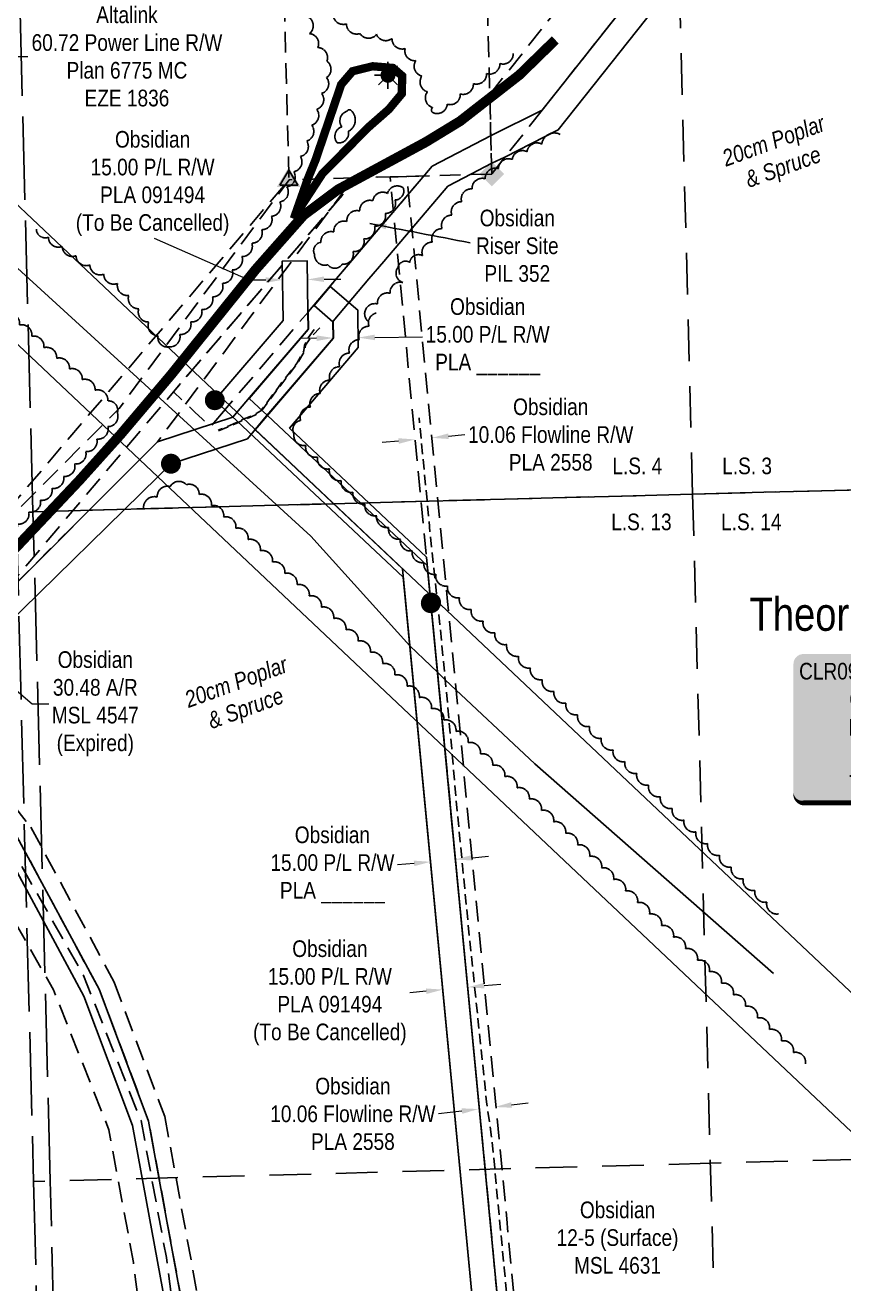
# Model space of a CAD drawing. Extents: x 624140 to 630060, y 5837784 to 5842470.
# Drawn here: x 625895 to 626387, y 5838281 to 5839037 of the extents above; entities that cross this region are included whole.
import ezdxf
from ezdxf.enums import TextEntityAlignment as Align

# ---------------------------------------------------------------- set-up
doc = ezdxf.new("R2010")
doc.units = 0
doc.header["$LTSCALE"] = 5
doc.header["$PDSIZE"] = 0.5
for name, pattern in [('0', [1, 1, 0]), ('foc-ACCESSROAD', [3.75, 2.5, -1.25]), ('foc-FLOWLINE', [3.75, 2.5, -1.25]), ('foc-LSD', [8, 5, -3]), ('foc-UNSURVEYED', [12.5, 10, -2.5]), ('UG_PIPE', [1.875, 1.25, -0.625])]:
    doc.linetypes.add(name, pattern=pattern)
doc.layers.get('Defpoints').update_dxf_attribs({"color": 9})
for name, color, linetype in [('AS-PIPE-UG', 44, 'UG_PIPE'), ('AS-POWER', 104, 'foc-POWER'), ('AS-ROADS', 254, 'Continuous'), ('AS-SURFACE IMPACT', 7, 'Continuous'), ('C-AR', 13, 'foc-ACCESSROAD'), ('C-RW', 13, 'Continuous'), ('C-SYMBOL', 7, 'Continuous'), ('C-WS', 13, 'foc-ACCESSROAD'), ('C-WS-S', 13, 'Continuous'), ('F-EZE', 190, 'foc-FLOWLINE'), ('F-RW', 190, 'Continuous'), ('L-MON', 1, 'Continuous'), ('L-SECTION-LSD', 7, 'foc-LSD'), ('L-USEC', 7, 'foc-UNSURVEYED'), ('T-BUSH', 110, '0'), ('T-BUSH-T', 110, 'Continuous')]:
    doc.layers.add(name, color=color, linetype=linetype)
for name, color, linetype, lineweight in [('C-AR-T', 13, 'Continuous', 9), ('C-FLOWLINE-T', 13, 'Continuous', 9), ('C-RW-T', 13, 'Continuous', 9), ('C-WS-T', 13, 'Continuous', 9), ('F-RW-T', 190, 'Continuous', 9)]:
    doc.layers.add(name, color=color, linetype=linetype, lineweight=lineweight)
doc.styles.add('100L', font='ARIALN.TTF', dxfattribs={"height": 11})
doc.styles.add('175L', font='ARIALN.TTF', dxfattribs={"height": 20})
doc.styles.add('80', font='ARIALN.TTF', dxfattribs={"height": 10})
doc.styles.add('80CG', font='ARIALN.TTF', dxfattribs={"height": 10})
doc.styles.add('80LS', font='ARIALNI.TTF', dxfattribs={"height": 10})
doc.styles.add('foc-LtypeFont', font='ARIALN.TTF', dxfattribs={"height": 7.35})
doc.linetypes.add('foc-POWER', pattern='A,6,-1,["P",foc-LtypeFont,S=0.2,R=0,X=-0.625,Y=-0.75],-1.24,4', length=12.24)
doc.dimstyles.new('Compass 5 000', dxfattribs={"dimscale": 5, "dimtxt": 9, "dimasz": 2, "dimexe": 0.2, "dimexo": 0.0625, "dimgap": 0.5, "dimtad": 0, "dimtih": 1, "dimtoh": 1, "dimzin": 0, "dimdsep": 46, "dimtxsty": '80CG', "dimcen": 0.1, "dimse1": 1, "dimse2": 1, "dimclrd": 256, "dimclrt": 256, "dimaunit": 1, "dimadec": 4, "dimazin": 0, "dimtfac": 0.06, "dimtofl": 0, "dimtmove": 0, "dimatfit": 1, "dimfxl": 0.2, "dimtolj": 1, "dimtzin": 0, "dimlwd": -1, "dimarcsym": 0})

# ---------------------------------------------------------------- blocks, each defined once
blk = doc.blocks.new('*U665')
h = blk.add_hatch(color=255)
edge = h.paths.add_edge_path()
edge.add_line((-146.5, -45.5), (146.5, -45.5))
edge.add_arc((146.5, -39.5), 6, 270, 360)
edge.add_line((152.5, -39.5), (152.5, 38))
edge.add_arc((146.5, 38), 6, 0, 90)
edge.add_line((146.5, 44), (-146.5, 44))
edge.add_arc((-146.5, 38), 6, 90, 180)
edge.add_line((-152.5, 38), (-152.5, -39.5))
edge.add_arc((-146.5, -39.5), 6, 180, 270)
at = {"color": 44, "flags": 128}
blk.add_lwpolyline([(-146.5, -45.5, 3, 3, 0), (146.5, -45.5, 3, 3, 0.414214), (152.5, -39.5, 3, 3, 0), (152.5, 38, 3, 0, 0.414214), (146.5, 44, 0, 0, 0), (-146.5, 44, 0, 0, 0.414214), (-152.5, 38, 0, 0, 0), (-152.5, -39.5, 0, 3, 0.414214)], format="xyseb", close=True, dxfattribs=at)
at = {"color": 44, "style": '80'}
blk.add_attdef('ENTER_TEXT_001', (-35.99, -5), '', height=10, dxfattribs=at)
blk = doc.blocks.new('*D675')
at = {"layer": 'C-FLOWLINE-T', "transparency": 16777216}
for p, q in [((626187.12, 5838388.46), (626197.04, 5838389.68)), ((626157.29, 5838384.8), (626143.27, 5838383.09))]:
    blk.add_line(p, q, dxfattribs=at)
for points in [[(626157.08, 5838386.46), (626157.49, 5838383.15), (626167.21, 5838386.02)], [(626186.91, 5838390.12), (626187.32, 5838386.81), (626177.19, 5838387.25)]]:
    blk.add_solid(points, dxfattribs=at)
at = {"layer": 'Defpoints', "color": 0, "transparency": 16777216}
for p in [(626177.19, 5838387.25), (626173.95, 5838331.06), (626183.93, 5838332.28)]:
    blk.add_point(p, dxfattribs=at)
at = {"layer": 'C-FLOWLINE-T', "transparency": 16777216, "insert": (626091.78, 5838383.09), "char_height": 10, "attachment_point": 5, "style": '80CG'}
blk.add_mtext('\\A1;Obsidian\\P10.06 Flowline R/W\\PPLA 2558', dxfattribs=at)
blk = doc.blocks.new('*D677')
at = {"layer": 'C-FLOWLINE-T', "transparency": 16777216}
for p, q in [((626119.26, 5838787.34), (626109.3, 5838786.39)), ((626149.18, 5838790.21), (626159.13, 5838791.16))]:
    blk.add_line(p, q, dxfattribs=at)
for points in [[(626119.1, 5838789), (626119.41, 5838785.68), (626129.21, 5838788.29)], [(626149.02, 5838791.87), (626149.34, 5838788.55), (626139.22, 5838789.25)]]:
    blk.add_solid(points, dxfattribs=at)
at = {"layer": 'Defpoints', "color": 0, "transparency": 16777216}
for p in [(626125.88, 5838823.06), (626135.89, 5838824.02), (626139.22, 5838789.25)]:
    blk.add_point(p, dxfattribs=at)
at = {"layer": 'C-FLOWLINE-T', "transparency": 16777216, "insert": (626210.63, 5838791.16), "char_height": 10, "attachment_point": 5, "style": '80CG'}
blk.add_mtext('\\A1;Obsidian\\P10.06 Flowline R/W\\PPLA 2558', dxfattribs=at)
blk = doc.blocks.new('*D680')
at = {"layer": 'C-RW-T', "transparency": 16777216}
for p, q in [((626135.87, 5838456.81), (626125.92, 5838455.86)), ((626170.71, 5838460.15), (626180.66, 5838461.1))]:
    blk.add_line(p, q, dxfattribs=at)
for points in [[(626135.71, 5838458.47), (626136.03, 5838455.15), (626145.82, 5838457.76)], [(626170.55, 5838461.81), (626170.86, 5838458.49), (626160.75, 5838459.19)]]:
    blk.add_solid(points, dxfattribs=at)
at = {"layer": 'Defpoints', "color": 0, "transparency": 16777216}
for p in [(626145.82, 5838457.76), (626146.79, 5838447.69), (626161.72, 5838449.12)]:
    blk.add_point(p, dxfattribs=at)
at = {"layer": 'C-RW-T', "transparency": 16777216, "insert": (626077.95, 5838455.86), "char_height": 10, "attachment_point": 5, "style": '80CG'}
blk.add_mtext('\\A1;Obsidian\\P15.00 P/L R/W\\PPLA 091494\\P(To Be Cancelled)', dxfattribs=at)
blk = doc.blocks.new('*D681')
at = {"layer": 'C-RW-T', "transparency": 16777216}
for p, q in [((626069.96, 5838849.1), (626059.96, 5838848.96)), ((626104.95, 5838849.59), (626133.67, 5838850))]:
    blk.add_line(p, q, dxfattribs=at)
for points in [[(626069.94, 5838850.77), (626069.98, 5838847.43), (626079.96, 5838849.24)], [(626104.93, 5838851.26), (626104.98, 5838847.92), (626094.95, 5838849.45)]]:
    blk.add_solid(points, dxfattribs=at)
at = {"layer": 'Defpoints', "color": 0, "transparency": 16777216}
for p in [(626079.87, 5838855.41), (626094.87, 5838855.62), (626094.95, 5838849.45)]:
    blk.add_point(p, dxfattribs=at)
at = {"layer": 'C-RW-T', "transparency": 16777216, "insert": (626172.76, 5838850), "char_height": 10, "attachment_point": 5, "style": '80CG'}
blk.add_mtext('\\A1;Obsidian\\P15.00 P/L R/W\\PPLA ______', dxfattribs=at)
blk = doc.blocks.new('*D682')
at = {"layer": 'C-RW-T', "transparency": 16777216}
for p, q in [((626163.35, 5838536.94), (626173.3, 5838537.9)), ((626128.51, 5838533.6), (626118.56, 5838532.65))]:
    blk.add_line(p, q, dxfattribs=at)
for points in [[(626163.19, 5838538.6), (626163.5, 5838535.28), (626153.39, 5838535.99)], [(626128.35, 5838535.26), (626128.67, 5838531.94), (626138.46, 5838534.56)]]:
    blk.add_solid(points, dxfattribs=at)
at = {"layer": 'Defpoints', "color": 0, "transparency": 16777216}
for p in [(626138.46, 5838534.56), (626138.88, 5838530.21), (626153.81, 5838531.65)]:
    blk.add_point(p, dxfattribs=at)
at = {"layer": 'C-RW-T', "transparency": 16777216, "insert": (626079.47, 5838532.65), "char_height": 10, "attachment_point": 5, "style": '80CG'}
blk.add_mtext('\\A1;Obsidian\\P15.00 P/L R/W\\PPLA ______', dxfattribs=at)
blk = doc.blocks.new('fdia')
at = {"color": 255, "const_width": 1}
blk.add_lwpolyline([(-0.5, 0, 1), (0.5, 0, 1)], format="xyb", close=True, dxfattribs=at)
blk = doc.blocks.new('Fdiaa')
blk.add_blockref('fdia', (0, 0))
blk = doc.blocks.new('fdib')
at = {"color": 1, "const_width": 1.6}
blk.add_lwpolyline([(-0.4, 0, 1), (0.4, 0, 1)], format="xyb", close=True, dxfattribs=at)
at = {"color": 1}
blk.add_circle((0, 0), 0.8, dxfattribs=at)
blk = doc.blocks.new('Fdibb')
blk.add_blockref('fdib', (0, 0))
blk = doc.blocks.new('fdicc')
for name in ['Fdibb', 'Fdiaa']:
    blk.add_blockref(name, (0, 0))
blk = doc.blocks.new('FDI')
blk.add_blockref('fdicc', (0, 0))
blk = doc.blocks.new('TRIA')
blk.add_hatch(color=255).paths.add_polyline_path([(-0.04, 1.52), (-1.47, -0.87), (1.39, -0.87)])
blk = doc.blocks.new('TRIAA')
blk.add_blockref('TRIA', (0, 0))
blk = doc.blocks.new('TRIB')
at = {"color": 1}
blk.add_lwpolyline([(-1.12, -0.67), (-0.04, 1.13), (1.04, -0.67)], close=True, dxfattribs=at)
blk = doc.blocks.new('TRIBB')
blk.add_blockref('TRIB', (0, 0))
blk = doc.blocks.new('TRICC')
for name in ['TRIAA', 'TRIBB']:
    blk.add_blockref(name, (0, 0))
blk = doc.blocks.new('plspike')
blk.add_blockref('TRICC', (0, 0))
blk = doc.blocks.new('SMONA')
blk.add_hatch(color=255).paths.add_polyline_path([(0, -1.49), (1.49, 0), (0, 1.49), (-1.49, 0)])
blk = doc.blocks.new('SMONAA')
blk.add_blockref('SMONA', (0, 0))
blk = doc.blocks.new('SMONB')
at = {"color": 1}
blk.add_solid([(0, 1.2), (1.2, 0), (-1.2, 0), (0, -1.2)], dxfattribs=at)
blk = doc.blocks.new('SMONBB')
blk.add_blockref('SMONB', (0, 0))
blk = doc.blocks.new('SMONCC')
for name in ['SMONAA', 'SMONBB']:
    blk.add_blockref(name, (0, 0))
blk = doc.blocks.new('FDIBAR')
blk.add_blockref('SMONCC', (0, 0))
blk = doc.blocks.new('GAS')
h = blk.add_hatch(color=255)
h.dxf.hatch_style = 1
edge = h.paths.add_edge_path()
edge.add_arc((0, 0), 0.9, 0, 360)
for p, q in [((0, 0.81), (0, 1.62)), ((-0.81, 0), (-1.62, 0)), ((-0.57, 0.57), (-1.14, 1.14)), ((0.57, 0.57), (1.14, 1.14)), ((1.62, 0), (0.81, 0)), ((-0.57, -0.57), (-1.14, -1.14)), ((0, -0.81), (0, -1.62)), ((1.14, -1.14), (0.57, -0.57))]:
    blk.add_line(p, q)
blk.add_circle((0, 0), 0.8)
blk = doc.blocks.new('*D692')
at = {"layer": 'Defpoints', "color": 0, "transparency": 16777216}
for p in [(625843.65, 5838972.96), (625854.19, 5838963.01), (625812.52, 5838918.87)]:
    blk.add_point(p, dxfattribs=at)
at = {"layer": 'F-RW-T', "transparency": 16777216}
for p, q in [((625850.52, 5838980.23), (625886.48, 5839018.32)), ((625886.48, 5839018.32), (625896.48, 5839018.32)), ((625795.12, 5838921.55), (625788.25, 5838914.28))]:
    blk.add_line(p, q, dxfattribs=at)
for points in [[(625849.3, 5838981.38), (625851.73, 5838979.09), (625843.65, 5838972.96)], [(625793.9, 5838922.7), (625796.33, 5838920.41), (625801.98, 5838928.82)]]:
    blk.add_solid(points, dxfattribs=at)
at = {"layer": 'F-RW-T', "transparency": 16777216, "insert": (625956.03, 5839018.32), "char_height": 10, "attachment_point": 5, "style": '80CG'}
blk.add_mtext('\\A1;Altalink\\P60.72 Power Line R/W\\PPlan 6775 MC\\PEZE 1836', dxfattribs=at)
blk = doc.blocks.new('*D743')
at = {"layer": 'C-AR-T', "transparency": 16777216}
for p, q in [((625825.32, 5838691.99), (625817.69, 5838698.45)), ((625863.79, 5838659.42), (625899.1, 5838629.52)), ((625899.1, 5838629.52), (625909.1, 5838629.52))]:
    blk.add_line(p, q, dxfattribs=at)
for points in [[(625826.4, 5838693.26), (625824.25, 5838690.72), (625832.95, 5838685.53)], [(625864.87, 5838660.69), (625862.72, 5838658.15), (625856.16, 5838665.88)]]:
    blk.add_solid(points, dxfattribs=at)
at = {"layer": 'Defpoints', "color": 0, "transparency": 16777216}
for p in [(625811.43, 5838660.11), (625856.16, 5838665.88), (625834.64, 5838640.46)]:
    blk.add_point(p, dxfattribs=at)
at = {"layer": 'C-AR-T', "transparency": 16777216, "insert": (625937.02, 5838629.52), "char_height": 10, "attachment_point": 5, "style": '80CG'}
blk.add_mtext('\\A1;Obsidian\\P30.48 A/R\\PMSL 4547\\P(Expired)', dxfattribs=at)

msp = doc.modelspace()

# ---------------------------------------------------------------- linework, layer by layer
at = {"layer": 'AS-PIPE-UG', "flags": 128}
for points in [[(626011.07, 5838793.448), (626022.13, 5838798.041), (626024.824, 5838799.542), (626030.242, 5838801.713), (626033.669, 5838803.3), (626036.424, 5838805.029), (626036.479, 5838805.241), (626037.696, 5838806.502), (626045.465, 5838817.053), (626051.509, 5838824.803), (626058.571, 5838834.243), (626062.876, 5838841.305), (626063.216, 5838844.84), (626066.305, 5838849.284), (626071.821, 5838855.291)], [(626068.598, 5838854.367), (626064.59, 5838849.104), (626062.771, 5838845.015), (626062.355, 5838841.474), (626058.37, 5838834.271), (626048.903, 5838822.204), (626036.473, 5838805.505), (626033.743, 5838803.827), (626030.054, 5838801.991), (626024.392, 5838799.827), (626021.831, 5838798.403), (626010.903, 5838793.819)], [(626213.543, 5838047.659), (626213.105, 5838074.151), (626217.726, 5838115.893), (626219.767, 5838138.877), (626219.26, 5838157.143), (626212.952, 5838179.857), (626206.673, 5838196.153), (626202.017, 5838207.562), (626196.955, 5838219.372), (626191.776, 5838231.606), (626187.171, 5838247.578), (626184.579, 5838270.865), (626182.729, 5838290.642), (626179.81, 5838320.089), (626175.491, 5838366.628), (626172.094, 5838390.395), (626168.266, 5838427.177), (626161.879, 5838488.54), (626157.656, 5838532.277), (626153.774, 5838571.527), (626151.146, 5838602.602), (626147.256, 5838643.861), (626143.178, 5838685.618), (626139.078, 5838722.618), (626134.823, 5838767.3), (626131.525, 5838801.359)]]:
    msp.add_lwpolyline(points, dxfattribs=at)
at = {"layer": 'AS-POWER', "flags": 128}
for points in [[(625788.173, 5838984.314), (626066.521, 5838730.102)], [(626066.521, 5838730.102), (626126.075, 5838664.281), (626134.354, 5838656.366), (626142.648, 5838648.518), (626147.256, 5838643.861), (626201.134, 5838593.419), (626344.475, 5838467.409)]]:
    msp.add_lwpolyline(points, dxfattribs=at)
at = {"layer": 'AS-ROADS', "flags": 128}
for points, const_width in [([(626213.384, 5839028.284), (626191.888, 5839007.322), (626156.195, 5838979.498), (626135.748, 5838967.03), (626082.86, 5838938.427), (626062.164, 5838922.97), (626033.329, 5838890.323), (625982.488, 5838827.053), (625952.079, 5838791.111), (625927.383, 5838763.621), (625829.971, 5838660.442), (625810.111, 5838640.532), (625800.394, 5838636.3), (625787.479, 5838635.193), (625767.31, 5838638.334), (625751.186, 5838643.113), (625721.304, 5838658.947)], 5.998), ([(626056.277, 5838920.864), (626064.642, 5838944.647), (626069.326, 5838956.178), (626084.768, 5839001.543), (626091.556, 5839009.464), (626103.645, 5839012.474), (626115.851, 5839011.465), (626121.345, 5839006.71), (626121.225, 5838996.043), (626113.381, 5838986.601), (626101.012, 5838975.743), (626073.44, 5838947.936), (626059.339, 5838926.299)], 4.998)]:
    msp.add_lwpolyline(points, dxfattribs=dict(at, const_width=const_width))
at = {"layer": 'C-AR'}
msp.add_lwpolyline([(626183.116, 5838957.897), (626175.248, 5838947.721), (626173.993, 5838995.496), (626580.904, 5839509.026), (626628.337, 5839568.909), (626659.35, 5839608.018), (626679.887, 5839584.86), (626670.798, 5839573.416), (626668.03, 5839569.967), (626205.442, 5838986.074), (626183.116, 5838957.897)], close=True, dxfattribs=at)
at = {"layer": 'C-AR', "flags": 128}
for points in [[(626188.52, 5838274.627), (626184.195, 5838320.043), (626148.652, 5838690.879), (626124.173, 5838946.289), (626114.094, 5838946.007), (626138.638, 5838689.919), (626174.181, 5838319.084), (626178.472, 5838274.293)], [(625791.417, 5838636.605), (625823.679, 5838627.515), (625872.984, 5838685.525), (625974.411, 5838786.835), (626092.179, 5838945.392), (626053.416, 5838944.303), (625951.29, 5838806.805), (625850.573, 5838706.204), (625797.898, 5838644.216), (625781.795, 5838639.316)]]:
    msp.add_lwpolyline(points, close=True, dxfattribs=at)
at = {"layer": 'C-AR'}
for points in [[(625992.501, 5838251.076), (625969.069, 5838378.791), (625939.311, 5838458.002), (625889.893, 5838549.768), (625857.503, 5838590.862), (625824.039, 5838617.028), (625736.691, 5838641.638), (625702.827, 5838668.13), (625696.525, 5838698.005), (625689.596, 5838801.638), (625686.537, 5838831.607)], [(625696.515, 5838832.298), (625699.558, 5838802.479), (625706.452, 5838699.377), (625711.855, 5838673.763), (625741.299, 5838650.726), (625828.646, 5838626.116), (625864.608, 5838597.995), (625898.282, 5838555.273), (625948.432, 5838462.148), (625978.74, 5838381.472), (626002.429, 5838252.356)]]:
    msp.add_lwpolyline(points, dxfattribs=at)
at = {"layer": 'C-RW'}
for points in [[(625411.978, 5838192.122), (625758.654, 5838551.047), (625812.426, 5838614.241), (625820.462, 5838623.686), (625872.984, 5838685.525), (625974.467, 5838786.91), (626019.747, 5838801.6), (626029.617, 5838813.412), (626065.025, 5838854.82), (626064.863, 5838864.845), (626065.145, 5838865.176), (626098.944, 5838904.902), (626107.873, 5838915.573), (626109.918, 5838917.8), (626134.987, 5838947.267), (626139.32, 5838952.359), (626174.888, 5838970.796), (626205.441, 5838986.077), (626668.03, 5839569.967)], [(626681.254, 5839561.616), (626215.206, 5838974.263), (626183.115, 5838957.898), (626175.237, 5838954.169), (626162.998, 5838947.793), (626148.866, 5838940.431), (626110.365, 5838895.178), (626101.428, 5838884.673), (626079.952, 5838859.432), (626080.114, 5838849.386), (626038.976, 5838801.276), (626028.399, 5838788.647), (625982.474, 5838773.708), (625974.607, 5838765.844), (625883.087, 5838676.178), (625831.927, 5838614.066), (625823.828, 5838604.519), (625769.772, 5838540.965), (625415.794, 5838174.49)]]:
    msp.add_lwpolyline(points, dxfattribs=at)
at = {"layer": 'C-RW', "flags": 128}
for points in [[(626204.76, 5837848.365), (626200.328, 5838038.202), (626215.339, 5838037.678), (626224.904, 5838139.872), (626184.953, 5838206.674), (626178.475, 5838274.269), (626136.471, 5838712.525), (626040.45, 5838802.704), (626029.508, 5838812.981), (626064.891, 5838854.381), (626064.785, 5838864.753), (626064.31, 5838895.617), (626049.317, 5838895.406), (626049.818, 5838859.824), (626008.813, 5838811.846), (626122.085, 5838705.465), (626170.349, 5838201.879), (626200.836, 5838150.902), (626190.321, 5838038.554), (626191.236, 5837998.466), (626194.754, 5837848.096)], [(626178.464, 5838274.377), (626135.995, 5838717.497), (626053.709, 5838795.139), (626095.036, 5838843.494), (626094.72, 5838865.959), (626078.161, 5838880.105), (626068.422, 5838868.704), (626079.822, 5838858.965), (626079.964, 5838848.937), (626033.036, 5838794.029), (626121.606, 5838710.458), (626163.126, 5838277.246)]]:
    msp.add_lwpolyline(points, dxfattribs=at)
at = {"layer": 'C-RW-T'}
for p, q in [((626029.484, 5838883.891), (625972.639, 5838908.974)), ((626039.48, 5838884.032), (626029.484, 5838883.891)), ((626074.492, 5838884.525), (626084.487, 5838884.666))]:
    msp.add_line(p, q, dxfattribs=at)
for points in [[(626039.456, 5838885.698), (626039.503, 5838882.366), (626049.475, 5838884.173)], [(626074.469, 5838886.191), (626074.515, 5838882.859), (626064.497, 5838884.384)]]:
    msp.add_solid(points, dxfattribs=at)
at = {"layer": 'C-WS', "flags": 128}
for points in [[(626175.248, 5838947.721), (626094.414, 5838945.455), (625983.97, 5838816.829), (625823.679, 5838627.515), (625791.417, 5838636.605), (626053.416, 5838944.303), (626050.19, 5839066.038), (626172.05, 5839069.454), (626175.248, 5838947.721)], [(626015.155, 5838806.418), (626006.183, 5838795.874), (626001.155, 5838800.617), (625997.041, 5838804.498), (625989.689, 5838811.434), (625983.97, 5838816.829), (626094.414, 5838945.455), (626134.399, 5838946.576), (626109.918, 5838917.8), (626107.873, 5838915.573), (626098.944, 5838904.902), (626065.145, 5838865.176), (626064.863, 5838864.845), (626015.922, 5838807.321), (626015.155, 5838806.418)]]:
    msp.add_lwpolyline(points, close=True, dxfattribs=at)
at = {"layer": 'F-EZE', "flags": 128}
msp.add_lwpolyline([(625153.194, 5837788.726), (625148.995, 5837888.633), (625148.172, 5837908.225), (625144.699, 5837909.019), (625130.062, 5837912.364), (625122.325, 5837914.133), (625137.953, 5837995.581), (625163.377, 5838099.186), (625167.886, 5838117.563), (625173.575, 5838140.745), (625258.259, 5838192.826), (625325.228, 5838227.914), (625355.832, 5838243.95), (625467.244, 5838302.329), (625772.344, 5838618.144), (625777.241, 5838623.214), (625794.97, 5838616.698), (625808.486, 5838611.73), (625823.799, 5838606.102), (625826.105, 5838605.254), (625828.446, 5838604.394), (625850.343, 5838588.191), (625874.233, 5838557.7), (625888.294, 5838539.755), (625905.664, 5838509.106), (625929.916, 5838466.317), (625964.495, 5838379.123), (625979.71, 5838296.914), (625991.868, 5838202.361), (625995.855, 5838188.531), (626012.058, 5838132.333), (626013.32, 5838127.956), (626025.676, 5838110.927), (626030.588, 5838108.199), (626091.33, 5838074.48), (626098.302, 5838070.61), (626103.371, 5838069.428), (626177.587, 5838052.118), (626176.425, 5838047.141), (626173.044, 5838032.648), (626157.092, 5838036.37), (626143.548, 5838039.531), (626091.042, 5838051.78), (626012.102, 5838095.602), (625995.086, 5838119.052), (625972.239, 5838198.294), (625959.957, 5838293.818), (625945.197, 5838373.567), (625911.847, 5838457.663), (625906.763, 5838466.634), (625875.145, 5838522.416), (625871.637, 5838528.605), (625836.278, 5838573.733), (625818.865, 5838586.619), (625810.673, 5838589.63), (625808.879, 5838590.289), (625793.568, 5838595.918), (625782.569, 5838599.962), (625479.378, 5838286.122), (625456.749, 5838274.264), (625370.758, 5838229.207), (625342.885, 5838214.603), (625279.036, 5838181.148), (625268.143, 5838175.441), (625191.031, 5838128.016), (625187.589, 5838113.992), (625186.45, 5838109.348), (625157.485, 5837991.313), (625145.593, 5837929.313), (625149.73, 5837928.367), (625156.036, 5837926.927), (625167.501, 5837924.309), (625168.942, 5837890.013), (625173.141, 5837790.107)], dxfattribs=at)
at = {"layer": 'F-RW', "flags": 128}
for points in [[(625761.492, 5839050.528), (626820.355, 5838050.828)], [(626822.517, 5837965.31), (625974.607, 5838765.844), (625763.705, 5838964.962)]]:
    msp.add_lwpolyline(points, dxfattribs=at)
at = {"layer": 'F-RW'}
for points in [[(626234.863, 5837849.172), (626231.312, 5837999.379), (626201.798, 5837998.713), (626201.228, 5837998.699), (626191.236, 5837998.466), (626187.108, 5837998.366), (626171.237, 5837997.961), (626142.934, 5838045.205), (626057.912, 5838080.865), (626021.816, 5838105.642), (625999.241, 5838137.513), (625988.034, 5838177.217), (625982.573, 5838249.795), (625959.397, 5838376.11), (625930.191, 5838453.855), (625881.504, 5838544.262), (625850.397, 5838583.729), (625819.433, 5838607.94), (625732.084, 5838632.551), (625694.357, 5838662.064), (625675.499, 5838716.066), (625618.601, 5838826.905)], [(626244.902, 5837849.441), (626241.376, 5837999.608), (626241.072, 5838009.641), (626201.563, 5838008.71), (626200.995, 5838008.697), (626191, 5838008.461), (626186.862, 5838008.363), (626176.816, 5838008.107), (626149.827, 5838053.158), (626062.578, 5838089.752), (626028.941, 5838112.877), (626008.394, 5838141.886), (625997.927, 5838178.967), (625992.501, 5838251.076), (625969.069, 5838378.791), (625939.311, 5838458.002), (625889.893, 5838549.768), (625857.503, 5838590.862), (625824.039, 5838617.028), (625736.691, 5838641.638), (625702.827, 5838668.13), (625672.756, 5838754.242), (625634.877, 5838828.032)]]:
    msp.add_lwpolyline(points, dxfattribs=at)
at = {"layer": 'L-SECTION-LSD'}
for p, q in [((626295.89, 5838755.397), (626275.025, 5839559.512)), ((626295.89, 5838755.397), (626317.195, 5837951.271)), ((626712.929, 5838364.211), (626306.54, 5838353.444)), ((626306.54, 5838353.444), (625899.913, 5838342.516))]:
    msp.add_line(p, q, dxfattribs=at)
at = {"layer": 'L-USEC'}
for p, q in [((625899.568, 5838744.862), (625889.172, 5839146.927)), ((626702.274, 5838766.198), (626295.89, 5838755.397)), ((626295.89, 5838755.397), (626702.274, 5838766.198)), ((626295.89, 5838755.397), (625899.568, 5838744.862)), ((625899.568, 5838744.862), (626295.89, 5838755.397)), ((626295.89, 5838755.397), (626295.89, 5838755.397)), ((625889.517, 5838744.58), (625899.913, 5838342.516)), ((625909.965, 5838342.798), (625899.568, 5838744.862)), ((625899.913, 5838342.516), (625910.31, 5837940.451)), ((625920.36, 5837940.733), (625909.965, 5838342.798))]:
    msp.add_line(p, q, dxfattribs=at)
at = {"layer": 'T-BUSH', "flags": 128}
for points in [[(626188.097, 5839020.102, -0.5205671), (626180.106, 5839014.097, -0.5205671), (626172.114, 5839008.092, -0.5205671), (626164.17, 5839002.025, -0.5205671), (626156.317, 5838995.84, -0.5205671), (626148.464, 5838989.655, -0.5205671), (626139.852, 5838984.597, -0.5205671), (626139.667, 5838987.62, -0.5205671), (626136.568, 5838997.124, -0.5205671), (626133.246, 5839006.548, -0.5205671), (626129.562, 5839015.841, -0.5205671), (626123.171, 5839023.1, -0.5205671), (626115.274, 5839029.229, -0.5205671), (626106.004, 5839031.658, -0.5205671), (626096.02, 5839032.164, -0.5205671), (626087.919, 5839037.959, -0.5205671), (626079.861, 5839043.875, -0.5205671), (626070.264, 5839045.86, -0.5205671), (626065.039, 5839042.037, -0.5205671), (626065.663, 5839032.06, -0.5205671), (626070.673, 5839023.705, -0.5205671), (626076.156, 5839015.513, -0.5205671), (626075.988, 5839005.688, -0.5205671), (626073.004, 5838996.147, -0.5205671), (626070.021, 5838986.606, -0.5205671), (626067.037, 5838977.065, -0.5205671), (626064.053, 5838967.525, -0.5205671), (626060.283, 5838958.277, -0.5205671), (626056.296, 5838949.11, -0.5205671), (626052.168, 5838940.008, -0.5205671), (626047.889, 5838930.973, -0.5205671), (626042.92, 5838922.351, -0.5205671), (626036.992, 5838914.302, -0.5205671), (626031.065, 5838906.253, -0.5205671), (626025.147, 5838898.196, -0.5205671), (626019.258, 5838890.118, -0.5205671), (626013.368, 5838882.041, -0.5205671), (626007.479, 5838873.964, -0.5205671), (626000.958, 5838866.393, -0.5205671), (625994.355, 5838858.888, -0.5205671), (625987.751, 5838851.383, -0.5205671), (625981.148, 5838843.878, -0.5205671), (625974.728, 5838850.54, -0.5205671), (625969.128, 5838858.818, -0.5205671), (625963.136, 5838866.82, -0.5205671), (625957.145, 5838874.821, -0.5205671), (625950.356, 5838881.982, -0.5205671), (625942.046, 5838887.538, -0.5205671), (625933.735, 5838893.094, -0.5205671), (625925.425, 5838898.65, -0.5205671), (625917.115, 5838904.206, -0.5205671), (625908.805, 5838909.761, -0.5205671), (625901.6, 5838914.578, -0.5205671)], [(626101.176, 5838858.974, -0.815045), (626106.513, 5838869.669, -0.5205671), (626114.157, 5838876.111, -0.5205671), (626121.801, 5838882.553, -0.5205671), (626118.897, 5838891.732, -0.5205671), (626125.965, 5838894.661, -0.5205671), (626133.615, 5838898.743, -0.5205671), (626139.487, 5838906.833, -0.5205671), (626145.36, 5838914.923, -0.5205671), (626151.232, 5838923.012, -0.5205671), (626157.105, 5838931.102, -0.5205671), (626163.376, 5838938.804, -0.5205671), (626171.3, 5838944.898, -0.5205671), (626179.223, 5838950.993, -0.5205671), (626187.527, 5838956.493, -0.5205671), (626196.384, 5838961.128, -0.5205671), (626205.241, 5838965.763, -0.5205671), (626216.31, 5838971.556, -0.5205671)], [(625869.623, 5838877.579, -0.5205671), (625876.92, 5838870.746, -0.5205671), (625884.216, 5838863.913, -0.5205671), (625891.513, 5838857.081, -0.5205671), (625898.81, 5838850.248, -0.5205671), (625906.12, 5838843.431, -0.5205671), (625913.805, 5838837.038, -0.5205671), (625921.491, 5838830.645, -0.5205671), (625929.176, 5838824.253, -0.5205671), (625936.861, 5838817.86, -0.5205671), (625944.546, 5838811.467, -0.5205671), (625950.253, 5838804.158, -0.5205671), (625944.601, 5838795.964, -0.5205671), (625937.953, 5838788.499, -0.5205671), (625931.305, 5838781.034, -0.5205671), (625924.657, 5838773.568, -0.5205671), (625918.008, 5838766.103, -0.5205671), (625911.055, 5838758.923, -0.5205671), (625904.071, 5838751.77, -0.5205671), (625897.088, 5838744.617, -0.5205671), (625890.105, 5838737.465, -0.5205671), (625883.122, 5838730.312, -0.5205671), (625876.138, 5838723.159, -0.5205671), (625869.155, 5838716.006, -0.5205671), (625862.172, 5838708.854, -0.5205671), (625855.309, 5838701.586, -0.5205671), (625848.474, 5838694.291, -0.5205671), (625841.639, 5838686.997, -0.5205671), (625833.096, 5838681.911, -0.5205671), (625824.031, 5838677.764, -0.5205671), (625814.637, 5838674.347, -0.5205671), (625805.242, 5838670.93, -0.5205671), (625795.463, 5838669.309, -0.5205671), (625785.494, 5838668.575, -0.5205671), (625775.524, 5838667.842, -0.5205671), (625766.335, 5838670.606, -0.5205671), (625757.621, 5838675.505, -0.5205671), (625748.907, 5838680.404, -0.5205671), (625741.147, 5838684.766, -0.5205671)], [(626347.545, 5838503.266, -0.5205671), (626340.444, 5838510.302, -0.5205671), (626333.342, 5838517.337, -0.5205671), (626326.24, 5838524.372, -0.5205671), (626319.139, 5838531.407, -0.5205671), (626312.037, 5838538.443, -0.5205671), (626304.935, 5838545.478, -0.5205671), (626297.834, 5838552.513, -0.5205671), (626290.732, 5838559.549, -0.5205671), (626283.63, 5838566.584, -0.5205671), (626276.529, 5838573.619, -0.5205671), (626269.427, 5838580.654, -0.5205671), (626262.325, 5838587.69, -0.5205671), (626255.224, 5838594.725, -0.5205671), (626248.122, 5838601.76, -0.5205671), (626241.02, 5838608.796, -0.5205671), (626233.919, 5838615.831, -0.5205671), (626226.817, 5838622.866, -0.5205671), (626219.715, 5838629.901, -0.5205671), (626212.614, 5838636.937, -0.5205671), (626205.512, 5838643.972, -0.5205671), (626198.41, 5838651.007, -0.5205671), (626191.309, 5838658.043, -0.5205671), (626184.207, 5838665.078, -0.5205671), (626177.105, 5838672.113, -0.5205671), (626170.004, 5838679.148, -0.5205671), (626162.902, 5838686.184, -0.5205671), (626155.8, 5838693.219, -0.5205671), (626148.699, 5838700.254, -0.5205671), (626141.597, 5838707.29, -0.5205671), (626134.495, 5838714.325, -0.5205671), (626127.394, 5838721.36, -0.5205671), (626120.292, 5838728.395, -0.5205671), (626113.19, 5838735.431, -0.5205671), (626106.089, 5838742.466, -0.5205671), (626098.987, 5838749.501, -0.5205671), (626091.885, 5838756.537, -0.5205671), (626084.784, 5838763.572, -0.5205671), (626077.682, 5838770.607, -0.5205671), (626070.58, 5838777.642, -0.5205671), (626063.479, 5838784.678, -0.5205671), (626056.377, 5838791.713, -0.5205671), (626060.4, 5838799.656, -0.5205671), (626066.267, 5838807.749, -0.5205671), (626072.135, 5838815.842, -0.5205671), (626078.003, 5838823.935, -0.5205671), (626083.87, 5838832.028, -0.5205671), (626089.738, 5838840.122, -0.5205671), (626095.606, 5838848.215, -0.5205671), (626101.473, 5838856.308, -0.4451931), (626105.862, 5838864.244, -0.4451931)], [(626363.708, 5838413.089, 0.5205671), (626356.502, 5838420.018, 0.5205671), (626349.296, 5838426.946, 0.5205671), (626342.09, 5838433.874, 0.5205671), (626334.884, 5838440.803, 0.5205671), (626327.678, 5838447.731, 0.5205671), (626320.472, 5838454.659, 0.5205671), (626313.266, 5838461.588, 0.5205671), (626306.06, 5838468.516, 0.5205671), (626298.854, 5838475.444, 0.5205671), (626291.648, 5838482.373, 0.5205671), (626284.442, 5838489.301, 0.5205671), (626277.236, 5838496.23, 0.5205671), (626270.03, 5838503.158, 0.5205671), (626262.824, 5838510.086, 0.5205671), (626255.618, 5838517.015, 0.5205671), (626248.412, 5838523.943, 0.5205671), (626241.206, 5838530.871, 0.5205671), (626234, 5838537.8, 0.5205671), (626226.794, 5838544.728, 0.5205671), (626219.588, 5838551.657, 0.5205671), (626212.382, 5838558.585, 0.5205671), (626205.101, 5838565.434, 0.5205671), (626197.758, 5838572.217, 0.5205671), (626190.416, 5838579.001, 0.5205671), (626183.073, 5838585.784, 0.5205671), (626175.73, 5838592.568, 0.5205671), (626168.388, 5838599.351, 0.5205671), (626161.045, 5838606.135, 0.5205671), (626153.703, 5838612.918, 0.5205671), (626146.36, 5838619.702, 0.5205671), (626139.018, 5838626.485, 0.5205671), (626131.675, 5838633.269, 0.5205671), (626124.333, 5838640.052, 0.5205671), (626116.99, 5838646.836, 0.5205671), (626109.648, 5838653.619, 0.5205671), (626102.303, 5838660.4, 0.5205671), (626094.955, 5838667.178, 0.5205671), (626087.607, 5838673.956, 0.5205671), (626080.259, 5838680.734, 0.5205671), (626072.912, 5838687.512, 0.5205671), (626065.564, 5838694.289, 0.5205671), (626058.216, 5838701.067, 0.5205671), (626050.868, 5838707.845, 0.5205671), (626043.52, 5838714.623, 0.5205671), (626036.172, 5838721.401, 0.5205671), (626028.825, 5838728.178, 0.5205671), (626021.477, 5838734.956, 0.5205671), (626014.129, 5838741.734, 0.5205671), (626006.781, 5838748.512, 0.5205671), (625999.433, 5838755.29, 0.5205671), (625991.726, 5838761.091, 0.5205671), (625982.004, 5838759.996, 0.5205671), (625974.257, 5838753.677, 0.5205671), (625966.021, 5838746.96, 0.5205671)]]:
    msp.add_lwpolyline(points, format="xyb", dxfattribs=at)
for points in [[(626090.703, 5838985.948, 0.5205671), (626088.402, 5838985.534, 0.5205671), (626085.12, 5838976.093, 0.5205671), (626082.312, 5838966.499, 0.5205671), (626089.133, 5838973.408, 0.5205671)], [(626076.669, 5838893.258, -0.5205671), (626068.749, 5838899.357, -0.5205671), (626072.568, 5838906.652, -0.5205671), (626080.338, 5838912.941, -0.5205671), (626088.108, 5838919.23, -0.5205671), (626095.857, 5838925.545, -0.5205671), (626103.741, 5838931.684, -0.5205671), (626112.587, 5838936.12, -0.5205671), (626122.009, 5838939.462, -0.5205671), (626117.106, 5838932.142, -0.5205671), (626111.2, 5838924.076, -0.5205671), (626104.812, 5838916.392, -0.5205671), (626098.34, 5838908.773, -0.5205671), (626091.868, 5838901.155, -0.5205671), (626085.395, 5838893.537, -0.5205671)]]:
    msp.add_lwpolyline(points, format="xyb", close=True, dxfattribs=at)

# ---------------------------------------------------------------- block references
at = {"layer": 'AS-SURFACE IMPACT'}
ref = msp.add_blockref('*U665', (626508.974, 5838615.382), dxfattribs=at)
ref.add_attrib('ENTER_TEXT_001', 'CLR090057 Rocky Mountain House Office - Forestry Dept.', (626359.875, 5838644.066), dxfattribs={"layer": '0', "color": 44, "height": 10, "style": '80'})
ref.add_attrib('ENTER_TEXT_002', 'CTLR120005 Weyerhaeuser Company Limited', (626390.052, 5838627.222), dxfattribs={"layer": '0', "color": 44, "height": 10, "style": '80'})
ref.add_attrib('ENTER_TEXT_003', 'FMA0900046 Weyerhaeuser Company Limited', (626389.52, 5838610.378), dxfattribs={"layer": '0', "color": 44, "height": 10, "style": '80'})
ref.add_attrib('ENTER_TEXT_004', 'RTF 2310771 Obsidian Energy Ltd.', (626418.909, 5838593.534), dxfattribs={"layer": '0', "color": 44, "height": 10, "style": '80'})
ref.add_attrib('ENTER_TEXT_005', 'TPA 860 DORA MARYANNE FRENCHEATER', (626389.899, 5838576.69), dxfattribs={"layer": '0', "color": 44, "height": 10, "style": '80'})
at = {"layer": 'C-WS-S', "xscale": 4.998197749999997, "yscale": 4.998197749999997, "zscale": 4.998197749999997}
msp.add_blockref('GAS', (626112.849, 5839007.06), dxfattribs=at)
at = {"layer": 'L-MON', "xscale": 4.999999999999995, "yscale": 4.999999999999995, "zscale": 4.999999999999995}
for name, p in [('FDIBAR', (626175.248, 5838947.721)), ('plspike', (626053.416, 5838944.303)), ('FDI', (626008.834, 5838811.86)), ('FDI', (625982.474, 5838773.708)), ('FDI', (626138.596, 5838689.909)), ('FDI', (626138.77, 5838690.26))]:
    msp.add_blockref(name, p, dxfattribs=at)

# ---------------------------------------------------------------- texts
at = {"layer": 'C-RW', "insert": (626250.774, 5838308.725), "char_height": 10, "width": 72.62387, "attachment_point": 5, "style": '80CG'}
msp.add_mtext('\\A1;Obsidian\\P12-5 (Surface)\\PMSL 4631', dxfattribs=at)
at = {"layer": 'C-RW-T', "insert": (625971.448, 5838942.098), "char_height": 9.9964, "attachment_point": 5, "style": '80CG'}
msp.add_mtext('\\A1;Obsidian\\P15.00 P/L R/W\\PPLA 091494\\P(To Be Cancelled)', dxfattribs=at)
at = {"layer": 'C-SYMBOL', "color": 3, "style": '175L'}
msp.add_text('Theor. N.W.1/4 Sec. 5-43-8-W.5M.', height=20, dxfattribs=at).set_placement((626507.054, 5838667.331), align=Align.BOTTOM_CENTER)
at = {"layer": 'C-WS-T', "insert": (626190.569, 5838904.591), "char_height": 10, "attachment_point": 5, "style": '80CG'}
msp.add_mtext('\\A1;Obsidian\\PRiser Site\\PPIL 352', dxfattribs=at)
at = {"layer": 'T-BUSH-T', "char_height": 9.99995, "width": 65.4066, "attachment_point": 2, "rotation": 20, "style": '80LS'}
for insert in [(626342.786, 5838972.485), (626019.903, 5838647.338)]:
    msp.add_mtext('20cm Poplar \\P& Spruce', dxfattribs=dict(at, insert=insert))

# ---------------------------------------------------------------- dimensions: what is measured, and where the dimension line sits
at = {"layer": 'C-AR-T', "color": 6}
dim = msp.add_linear_dim(base=(625856.162, 5838665.88), p1=(625811.432, 5838660.111), p2=(625834.64, 5838640.461), angle=319.745608, text='Obsidian\\P30.48 A/R\\PMSL 4547\\P(Expired)', dimstyle='Compass 5 000', dxfattribs=at)
dim.commit()
dim.dimension.update_dxf_attribs({"geometry": '*D743', "text_midpoint": (625937.017, 5838629.521), "dimtype": 161})
at = {"layer": 'C-FLOWLINE-T'}
dim = msp.add_linear_dim(base=(626177.19, 5838387.245), p1=(626173.952, 5838331.057), p2=(626183.93, 5838332.28), angle=6.990103, text='Obsidian\\P10.06 Flowline R/W\\PPLA 2558', dimstyle='Compass 5 000', dxfattribs=at)
dim.commit()
dim.dimension.update_dxf_attribs({"geometry": '*D675', "text_midpoint": (626091.78, 5838383.087), "dimtype": 161})
at = {"layer": 'C-RW-T'}
for base, p1, p2, angle, text, picture, middle in [((626094.953, 5838849.45), (626079.873, 5838855.407), (626094.866, 5838855.618), 0.80668, 'Obsidian\\P15.00 P/L R/W\\PPLA ______', '*D681', (626172.756, 5838849.996)), ((626145.825, 5838457.763), (626161.716, 5838449.121), (626146.79, 5838447.691), 185.474601, 'Obsidian\\P15.00 P/L R/W\\PPLA 091494\\P(To Be Cancelled)', '*D680', (626077.949, 5838455.855))]:
    dim = msp.add_linear_dim(base=base, p1=p1, p2=p2, angle=angle, text=text, dimstyle='Compass 5 000', dxfattribs=at)
    dim.commit()
    dim.dimension.update_dxf_attribs({"geometry": picture, "text_midpoint": middle, "dimtype": 161})
dim = msp.add_aligned_dim(p1=(626153.807, 5838531.645), p2=(626138.881, 5838530.215), distance=-4.362, text='Obsidian\\P15.00 P/L R/W\\PPLA ______', dimstyle='Compass 5 000', dxfattribs=at)
dim.commit()
dim.dimension.update_dxf_attribs({"geometry": '*D682', "text_midpoint": (626079.47, 5838532.648)})
at = {"layer": 'F-RW-T', "color": 2}
dim = msp.add_linear_dim(base=(625843.651, 5838972.96), p1=(625812.521, 5838918.873), p2=(625854.191, 5838963.009), angle=46.646213, text='Altalink\\P60.72 Power Line R/W\\PPlan 6775 MC\\PEZE 1836', dimstyle='Compass 5 000', dxfattribs=at)
dim.commit()
dim.dimension.update_dxf_attribs({"geometry": '*D692', "text_midpoint": (625956.025, 5839018.319), "dimtype": 161})

# ---------------------------------------------------------------- leaders
at = {"layer": 'C-RW-T', "path_type": 1}
msp.add_leader([(626101.982, 5838918), (626162.208, 5838906.42)], dimstyle='Compass 5 000', override={"dimgap": 0.5, "dimtad": 0}, dxfattribs=at)

# ---------------------------------------------------------------- next in the draw order: texts
at = {"layer": 'L-SECTION-LSD', "char_height": 9.9964, "attachment_point": 1, "style": '100L', "bg_fill": 3, "box_fill_scale": 1.5, "bg_fill_color": 256, "bg_fill_transparency": 0}
for s, width, insert in [('\\pi1.98529;L.S. 4', 30.52889, (626245.722, 5838777.391)), ('L.S. 3', 30.36497, (626313.657, 5838777.391)), ('\\pi1.88811;L.S. 13', 36.82094, (626245.091, 5838743.758)), ('L.S. 14', 36.98486, (626313.026, 5838743.758))]:
    msp.add_mtext_dynamic_manual_height_columns(s, width=width, gutter_width=54.98, heights=[0], dxfattribs=dict(at, insert=insert))

# ---------------------------------------------------------------- next in the draw order: dimensions: what is measured, and where the dimension line sits
at = {"layer": 'C-FLOWLINE-T', "color": 2}
dim = msp.add_linear_dim(base=(626139.224, 5838789.253), p1=(626125.878, 5838823.059), p2=(626135.892, 5838824.019), angle=5.474601, text='Obsidian\\P10.06 Flowline R/W\\PPLA 2558', dimstyle='Compass 5 000', dxfattribs=at)
dim.commit()
dim.dimension.update_dxf_attribs({"geometry": '*D677', "text_midpoint": (626210.626, 5838791.161), "dimtype": 161})

doc.saveas('drawing.dxf')
